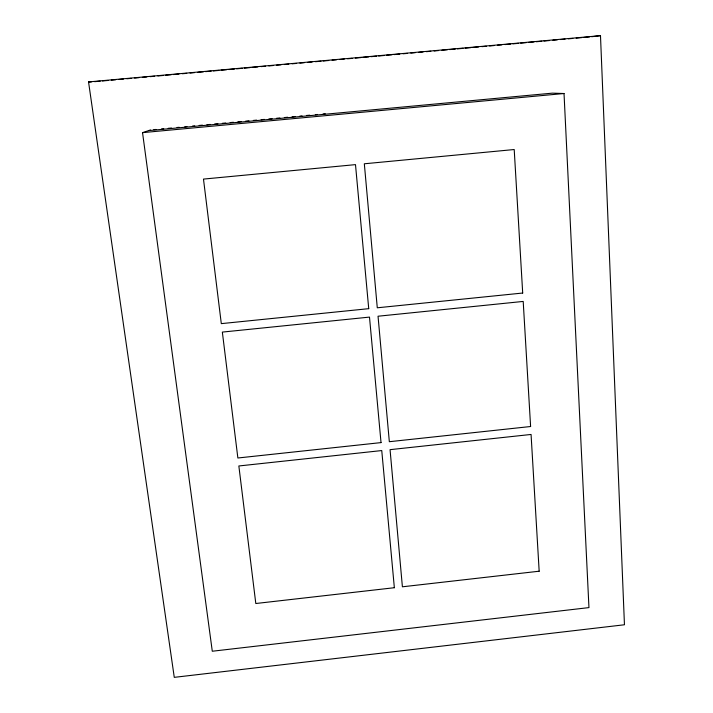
<?xml version="1.0" encoding="UTF-8"?>
<svg xmlns="http://www.w3.org/2000/svg" width="713" height="713" viewBox="0 0 713 713"><rect width="100%" height="100%" fill="white"/><g stroke="black" fill="none" stroke-linecap="round" stroke-linejoin="round"><path stroke-width="1.07" d="M148.571 130.613L552.379 93.145L564.028 93.519L588.956 607.601L212.287 651.236L142.538 132.645L150.47 129.971M600.489 35.65L88.546 81.933L174.266 677.35L624.454 624.766L600.489 35.65L591.692 36.728M153.794 129.659L156.004 129.454M161.53 128.946L163.749 128.741M168.17 128.322L171.485 128.019M177.02 127.502L179.23 127.297M184.765 126.789L186.975 126.584M192.51 126.067L194.72 125.862M199.141 125.452L202.465 125.149M206.886 124.739L210.21 124.427M214.631 124.017L217.946 123.706M222.376 123.296L225.691 122.992M230.121 122.583L233.436 122.271M237.866 121.861L241.181 121.558M245.611 121.148L248.926 120.836M253.347 120.426L256.671 120.114M261.092 119.704L264.416 119.401M268.837 118.991L272.152 118.679M276.582 118.269L279.897 117.966M284.327 117.556L287.642 117.244M292.072 116.834L295.387 116.522M299.808 116.112L302.027 115.907M306.447 115.497L309.772 115.194M315.298 114.677L317.508 114.472M323.042 113.964L325.253 113.759M142.538 132.645L564.028 93.519M94.651 81.674L100.194 81.175M102.414 80.97L107.957 80.471M111.29 80.168L115.729 79.767M119.053 79.464L123.492 79.063M126.825 78.76L131.263 78.359M134.588 78.065L139.026 77.664M142.35 77.361L146.789 76.959M150.122 76.656L154.561 76.255M157.885 75.952L163.437 75.453M165.657 75.248L171.2 74.749M173.419 74.553L178.963 74.045M182.296 73.751L186.735 73.35M190.059 73.047L194.497 72.646M197.831 72.343L203.374 71.844M205.594 71.639L211.146 71.14M213.356 70.935L218.909 70.435M221.128 70.239L226.672 69.731M228.891 69.535L234.443 69.036M236.663 68.831L242.206 68.332M244.425 68.127L249.969 67.628M252.188 67.423L257.741 66.924M261.065 66.621L265.503 66.22M268.837 65.926L273.275 65.525M276.599 65.222L281.038 64.821M284.371 64.518L288.801 64.117M292.134 63.813L296.572 63.412M299.897 63.109L304.335 62.708M307.668 62.414L312.107 62.013M315.431 61.71L320.984 61.211M323.194 61.006L328.746 60.507M332.071 60.204L336.509 59.803M339.843 59.5L344.281 59.099M347.605 58.796L352.044 58.395M355.377 58.101L360.921 57.593M363.14 57.397L368.683 56.897M370.903 56.692L376.455 56.193M378.674 55.988L384.218 55.489M386.437 55.284L391.99 54.785M394.2 54.589L399.752 54.081M403.077 53.787L407.515 53.386M410.848 53.083L415.287 52.682M418.611 52.379L423.05 51.978M426.383 51.675L430.812 51.274M434.146 50.971L438.584 50.57M441.908 50.275L447.461 49.767M449.68 49.571L455.224 49.072M457.443 48.867L462.995 48.368M465.206 48.163L470.758 47.664M472.977 47.459L478.521 46.96M481.854 46.657L486.293 46.256M489.617 45.962L494.056 45.561M497.389 45.258L501.818 44.857M505.152 44.554L510.695 44.054M512.914 43.849L518.467 43.35M520.686 43.145L526.23 42.646M528.449 42.45L534.001 41.942M536.221 41.746L541.764 41.247M543.983 41.042L549.527 40.543M552.86 40.24L557.299 39.839M560.623 39.536L565.061 39.135M568.395 38.832L572.824 38.431M576.157 38.137L581.701 37.629M583.92 37.432L589.473 36.933M88.546 81.933L91.317 81.977M394.351 587.717L255.807 603.51L238.846 465.972L381.758 450.563L394.351 587.717M539.171 571.211L402.399 586.799L390.056 449.662L531.069 434.458L539.171 571.211M381.027 442.604L237.866 457.996L222.349 332.089L369.494 317.098L381.027 442.604M530.606 426.517L389.334 441.704L378.042 316.224L523.199 301.43L530.606 426.517M368.728 308.667L221.306 323.631L203.481 179.088L355.493 164.632L368.728 308.667M522.7 293.034L377.284 307.793L364.325 163.785L514.207 149.534L522.7 293.034"/></g></svg>
